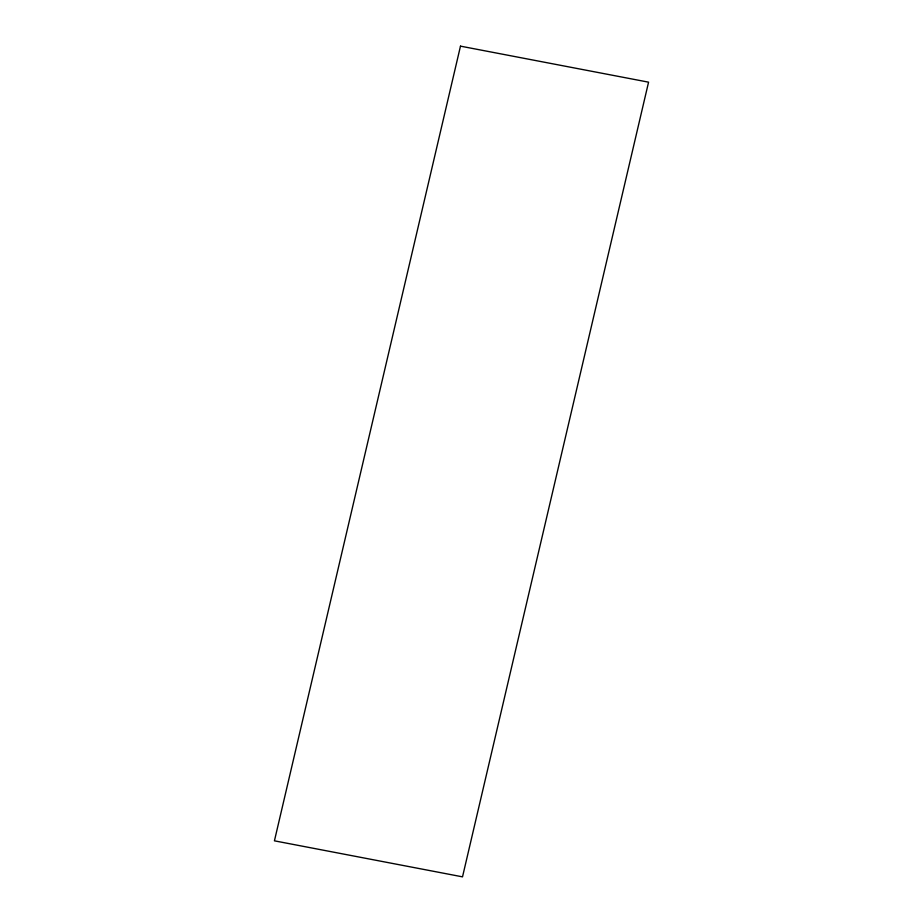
<?xml version="1.0" encoding="UTF-8"?>
<svg xmlns="http://www.w3.org/2000/svg" width="923" height="923" viewBox="0 0 923 923"><rect width="100%" height="100%" fill="white"/><g stroke="black" fill="none" stroke-linecap="round" stroke-linejoin="round"><path stroke-width="1.38" d="M460.485 46.15L274.431 840.83L462.515 876.85L648.569 82.17L460.485 46.15"/></g></svg>
